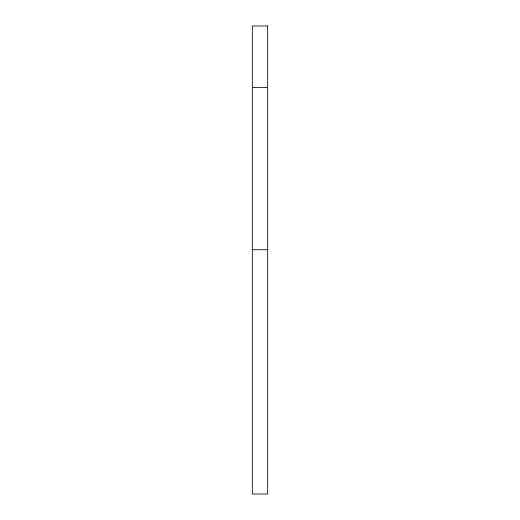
<?xml version="1.0" encoding="UTF-8"?>
<svg xmlns="http://www.w3.org/2000/svg" width="520" height="520" viewBox="0 0 520 520"><rect width="100%" height="100%" fill="white"/><g stroke="black" fill="none" stroke-linecap="round" stroke-linejoin="round"><path stroke-width="0.78" d="M252.33 87.38L267.67 87.38M252.33 249.717L267.67 249.717M267.67 26L252.33 26L252.33 494L267.67 494L267.67 26"/></g></svg>
